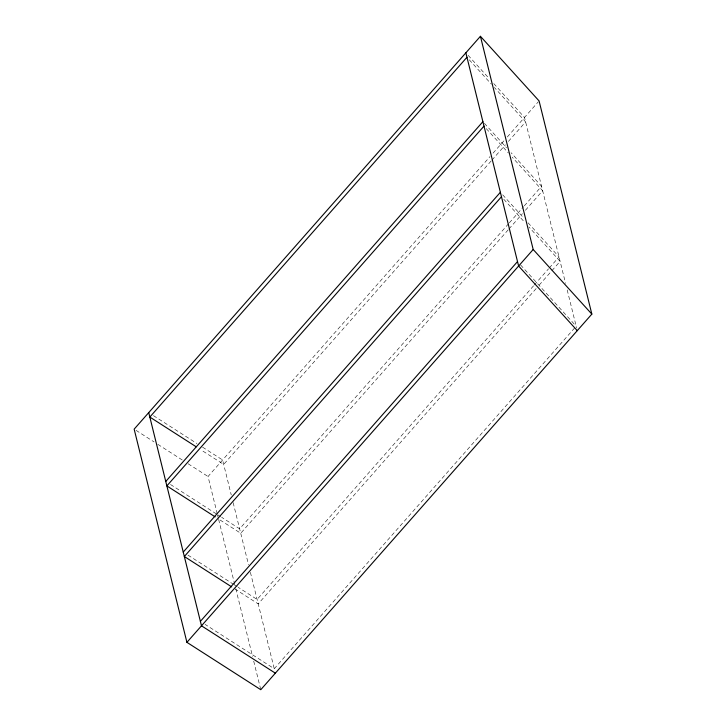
<?xml version="1.0" encoding="UTF-8"?>
<svg xmlns="http://www.w3.org/2000/svg" width="726" height="726" viewBox="0 0 726 726"><rect width="100%" height="100%" fill="white"/><g stroke="black" fill="none" stroke-linecap="round" stroke-linejoin="round"><path stroke-width="0.54" stroke-dasharray="3.63 2.72" d="M217.265 513.872L208.026 476.51L490.05 156.553M493.045 153.15L504.289 140.408M507.283 137.005L538.356 101.749M491.148 160.99L223.69 464.422L200.966 449.848M491.901 160.147L505.387 144.846M508.382 141.443L525.615 121.895L494.379 87.483M508.59 223.699L239.634 528.818L221.639 517.284M509.334 222.846L523.573 206.701M524.317 205.848L541.551 186.301L511.086 152.723M508.191 229.833L240.733 533.265L218.953 519.299M508.935 228.989L522.421 213.689M525.415 210.286L542.649 190.738L512.184 157.17M533.556 285.817L257.104 599.44L238.164 587.298M534.3 284.964L548.538 268.82M549.292 267.967L559.029 256.913L527.793 222.51M536.151 288.558L258.202 603.887L235.478 589.312M539.146 285.155L551.134 271.56M551.887 270.707L560.127 261.36L528.9 226.948M574.674 327.907L274.256 668.728L205.122 624.396M153.449 415.644L196.918 443.513M202.581 447.152L222.592 459.975L231.258 494.987M136.052 430.364L154.039 441.898M157.832 444.33L182.453 460.112M188.134 463.76L208.026 476.51M170.501 484.496L216.902 514.244M217.845 514.852L220.686 516.676M187.98 555.118L233.436 584.258M234.38 584.866L237.22 586.69M468.125 55.321L489.251 78.599M493.78 83.59L524.517 117.458L565.563 283.34M469.25 59.786L491.339 84.125M484.423 123.347L506.512 147.696M486.284 128.629L508.372 152.968M502.664 194.813L523.99 218.308M503.762 199.251L524.326 221.911M520.569 264.936L576.172 326.201M567.197 289.937L576.616 327.98M233.146 502.628L248.519 564.728M250.397 572.315L274.691 670.506M217.537 514.97L218.354 518.273M218.626 519.371L235.487 587.497M235.759 588.595L252.621 656.731M253.71 661.132L260.779 689.7"/><path stroke-width="1.09" d="M480.43 36.3L134.156 429.148L186.918 642.338L260.779 689.7L591.844 314.113L539.082 100.923L480.43 36.3L533.193 249.49L591.844 314.113M466.963 57.272L149.828 417.06L196.229 446.808M165.764 481.456L482.899 121.678M483.997 126.115L166.862 485.903L215.159 516.867M183.242 552.078L500.377 192.29M501.475 196.737L184.34 556.515L231.694 586.88M200.385 621.365L517.52 261.578M186.918 642.338L533.193 249.49M275.354 673.165L201.483 625.803L148.73 412.613M577.27 330.648L518.618 266.025L465.865 52.835"/></g></svg>
